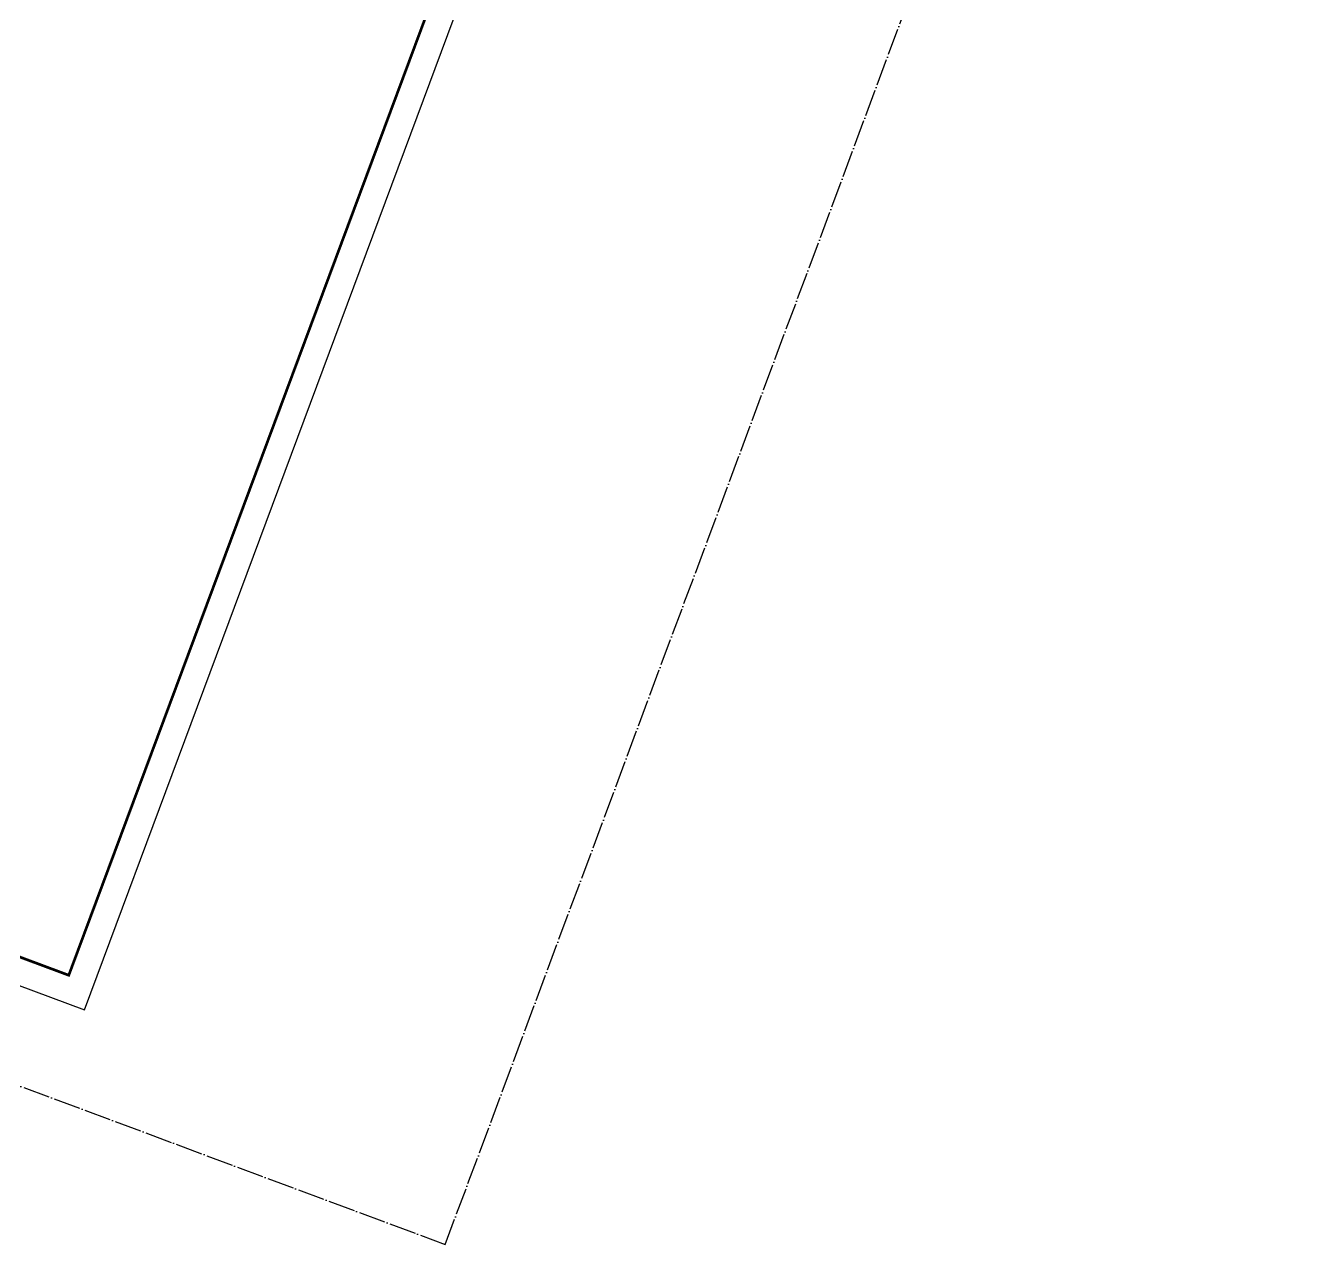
# Model space of a CAD drawing. Header units: millimetres. Extents: x 600121811 to 600690586, y 3472921280 to 3473279938.
# Drawn here: x 600595900 to 600690586, y 3472921280 to 3473011864 of the extents above; entities that cross this region are included whole.
import ezdxf

# ---------------------------------------------------------------- set-up
doc = ezdxf.new("R2010")
doc.units = ezdxf.units.MM
doc.header["$LTSCALE"] = 1000
doc.linetypes.add('AX-MALL-GIRD-200$0$DOTE', pattern=[2.4200000000000004, 2, -0.2, 0.02, -0.2])
doc.layers.get('0').update_dxf_attribs({"linetype": 'CONTINUOUS'})
for name, color, linetype in [('AX-MALL-GIRD-200$0$A-Grid', 222, 'AX-MALL-GIRD-200$0$DOTE'), ('AX-MALL-GIRD-200$0$A-Grid-Iden', 11, 'CONTINUOUS'), ('AX-MALL-GJ-200$0$A-Anno-Note', 241, 'CONTINUOUS'), ('AX-MALL-GJ-200$0$X-Tlbk', 4, 'CONTINUOUS'), ('AX-MALL-WALL-GJ$0$A-SEE', 254, 'CONTINUOUS')]:
    doc.layers.add(name, color=color, linetype=linetype)
doc.styles.add('AX-MALL-GIRD-200$0$_TCH_DIM_T3', font='zy_en.shx', dxfattribs={"width": 0.7, "bigfont": 'zy_cn.shx'})
doc.dimstyles.new('AX-MALL-GIRD-200$0$_TCH_ARCH&&200', dxfattribs={"dimtxt": 595, "dimasz": 300, "dimexe": 500, "dimexo": 500, "dimgap": 152.5, "dimtad": 1, "dimdec": 0, "dimzin": 0, "dimdsep": 46, "dimtxsty": 'AX-MALL-GIRD-200$0$_TCH_DIM_T3', "dimblk": 'AX-MALL-GIRD-200$0$_ArchTick', "dimcen": 0.09, "dimclrt": 7, "dimazin": 2, "dimtfac": 1, "dimtdec": 0, "dimtix": 1, "dimtmove": 2, "dimatfit": 3, "dimfxl": 500, "dimtolj": 1, "dimtzin": 0, "dimarcsym": 0})

# ---------------------------------------------------------------- blocks, each defined once
blk = doc.blocks.new('AX-MALL-GIRD-200$0$_ArchTick')
at = {"color": 0, "linetype": 'ByBlock', "const_width": 0.4}
blk.add_lwpolyline([(-0.5, -0.5), (0.5, 0.5)], dxfattribs=at)
blk = doc.blocks.new('*D216')
at = {"layer": 'AX-MALL-GIRD-200$0$A-Grid-Iden', "color": 0, "lineweight": -2, "transparency": 16777216}
for p, q in [((600603276.988284, 3473070921.644485), (600609461.7700526, 3473068617.631795)), ((600578691.9681882, 3472987452.92707), (600608993.2259792, 3473068792.178211)), ((600572975.7304931, 3472989582.393342), (600579160.5122615, 3472987278.380653))]:
    blk.add_line(p, q, dxfattribs=at)
at = {"layer": 'AX-MALL-GIRD-200$0$A-Grid-Iden', "color": 0, "lineweight": -2, "transparency": 16777216, "xscale": 300, "yscale": 300, "zscale": 300}
for p, rotation in [((600608993.2259792, 3473068792.178211), 69.56816130916272), ((600578691.9681882, 3472987452.92707), 249.5681613091627)]:
    blk.add_blockref('AX-MALL-GIRD-200$0$_ArchTick', p, dxfattribs=dict(at, rotation=rotation))
at = {"layer": 'AX-MALL-GIRD-200$0$A-Grid-Iden', "color": 7, "transparency": 16777216, "insert": (600593420.907418, 3473028279.644416), "char_height": 595, "attachment_point": 5, "rotation": 69.56816128390682, "style": 'AX-MALL-GIRD-200$0$_TCH_DIM_T3'}
blk.add_mtext('\\A1;86800', dxfattribs=at)
blk = doc.blocks.new('AX-MALL-GIRD-200')
at = {"layer": 'AX-MALL-GIRD-200$0$A-Grid'}
blk.add_lwpolyline([(600121810.723207, 3473109514.681516), (600627098.0007555, 3472921280.343968), (600690585.7046146, 3473091703.708048), (600185298.4270658, 3473279938.045597)], close=True, dxfattribs=at)
at = {"layer": 'AX-MALL-GIRD-200$0$A-Grid-Iden'}
dim = blk.add_linear_dim(base=(600608993.2259792, 3473068792.178211), p1=(600572507.1864196, 3472989756.939759), p2=(600602808.4442105, 3473071096.190901), angle=69.56816130916272, dimstyle='AX-MALL-GIRD-200$0$_TCH_ARCH&&200', override={"dimgap": 0}, dxfattribs=at)
dim.commit()
dim.dimension.update_dxf_attribs({"geometry": '*D216', "text_midpoint": (600593420.907418, 3473028279.644416), "dimtype": 129, "text_rotation": 69.56816128390682})
blk = doc.blocks.new('AX-MALL-WALL-GJ')
at = {"layer": 'AX-MALL-WALL-GJ$0$A-SEE'}
blk.add_blockref('AX-MALL-GIRD-200', (0, 0), dxfattribs=at)

msp = doc.modelspace()

# ---------------------------------------------------------------- linework, layer by layer
at = {"layer": 'AX-MALL-GJ-200$0$X-Tlbk'}
msp.add_lwpolyline([(600182351.082474, 3473094412.30627), (600600292.395933, 3472938716.903187), (600659009.8102113, 3473096335.129382), (600241068.4967675, 3473252030.532465)], close=True, dxfattribs=at)
at = {"layer": 'AX-MALL-GJ-200$0$X-Tlbk', "const_width": 200}
msp.add_lwpolyline([(600187734.7088932, 3473094541.018305), (600599116.4053324, 3472941289.265247), (600656437.4482882, 3473095159.138904), (600245055.7518641, 3473248410.891962)], close=True, dxfattribs=at)

# ---------------------------------------------------------------- block references
at = {"layer": 'AX-MALL-GJ-200$0$A-Anno-Note'}
msp.add_blockref('AX-MALL-WALL-GJ', (0, 0), dxfattribs=at)

doc.saveas('drawing.dxf')
